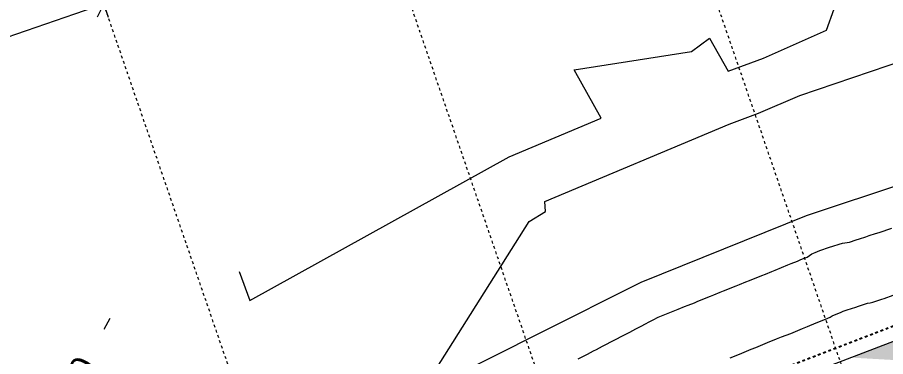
# Model space of a CAD drawing. Header units: metres. Extents: x -2515 to -2174, y 3875 to 4127.
# Drawn here: x -2463.84 to -2432.71, y 4016.6 to 4028.78 of the extents above; entities that cross this region are included whole.
import ezdxf

# ---------------------------------------------------------------- set-up
doc = ezdxf.new("R2010")
doc.units = ezdxf.units.M
doc.linetypes.add('BOUNDARY Tighter', pattern=[0.008, 0.004, -0.002, 0, -0.002])
doc.linetypes.add('Grid Line', pattern=[0.021, 0.012, -0.003, 0.003, -0.003])
for name, color, linetype, lineweight in [('A-ANNO-DIMS', 211, 'Continuous', 5), ('A-ANNO-DIMS-500', 211, 'Continuous', 5), ('A-DETL', 90, 'Continuous', 5), ('A-FLOR', 192, 'Continuous', 5), ('A-FLOR-PATT', 8, 'Continuous', 5), ('C-TOPO', 7, 'Continuous', 5), ('C-TOPO-LABL', 7, 'Continuous', 5), ('C-TOPO-MAJR', 7, 'Continuous', 18), ('C-TOPO-MINR', 7, 'Continuous', 5), ('S-GRID', 1, 'Continuous', 5)]:
    doc.layers.add(name, color=color, linetype=linetype, lineweight=lineweight)
doc.styles.add('Arial', font='arial.ttf', dxfattribs={"height": 0.9})
doc.styles.add('Arial_1', font='arial.ttf', dxfattribs={"height": 1.25})
doc.dimstyles.new('2_5-CON-Diagonal-_mm__O', dxfattribs={"dimscale": 0.3048, "dimtxt": 1.275324, "dimasz": 2.46063, "dimexe": 1.64042, "dimexo": 0.0625, "dimgap": 2.46063, "dimtad": 1, "dimdec": 0, "dimlfac": 1000, "dimzin": 0, "dimdsep": 46, "dimtxsty": 'Arial_1', "dimblk1": 'OBLIQUE', "dimblk2": 'OBLIQUE', "dimsah": 1, "dimcen": 0.09, "dimdle": 1.64042, "dimazin": 0, "dimtfac": 1, "dimtdec": 4, "dimtix": 1, "dimtmove": 0, "dimatfit": 3, "dimfxl": 8.2021, "dimfxlon": 1, "dimtvp": 1, "dimtfill": 1, "dimtolj": 1, "dimtzin": 0, "dimlwd": 15, "dimlwe": 15, "dimarcsym": 2})

# ---------------------------------------------------------------- blocks, each defined once
blk = doc.blocks.new('DIMBLOCK6-GA - TENANCY PLAN')
at = {"layer": 'A-ANNO-DIMS-500', "lineweight": 15}
for p, q in [((-2460.747, 4029.258), (-2461.561, 4031.622)), ((-2460.747, 4029.258), (-2460.514, 4029.734)), ((-2469.166, 4026.359), (-2460.747, 4029.258)), ((-2460.747, 4029.258), (-2460.979, 4028.781)), ((-2460.747, 4029.258), (-2460.584, 4028.785)), ((-2468.693, 4026.522), (-2469.507, 4028.885)), ((-2468.693, 4026.522), (-2468.461, 4026.998)), ((-2468.693, 4026.522), (-2468.926, 4026.045)), ((-2468.693, 4026.522), (-2468.53, 4026.049))]:
    blk.add_line(p, q, dxfattribs=at)
at = {"layer": 'A-ANNO-DIMS-500', "color": 0, "lineweight": 15, "insert": (-2467.311, 4029.507), "char_height": 1.25, "width": 4.61471, "attachment_point": 1, "rotation": 19.0004, "line_spacing_factor": 0.941778, "style": 'Arial_1', "bg_fill": 3, "box_fill_scale": 1.25, "bg_fill_color": 256, "bg_fill_true_color": 13158600, "bg_fill_transparency": 0}
blk.add_mtext('8404', dxfattribs=at)
blk = doc.blocks.new('_Oblique')
at = {"color": 0, "linetype": 'ByBlock', "lineweight": -2}
blk.add_line((-0.5, -0.5), (0.5, 0.5), dxfattribs=at)

msp = doc.modelspace()

# ---------------------------------------------------------------- hatches: boundary and pattern name
at = {"layer": 'A-FLOR-PATT'}
msp.add_hatch(color=253, dxfattribs=at).paths.add_polyline_path([(-2419.33, 4015.7325), (-2421.4112, 4021.3603), (-2433.9604, 4016.5714), (-2421.4112, 4015.8518)])

# ---------------------------------------------------------------- linework, layer by layer
at = {"layer": 'A-DETL', "linetype": 'BOUNDARY Tighter', "lineweight": 25}
msp.add_line((-2421.5847, 4021.8293), (-2439.332, 4015.0567), dxfattribs=at)
at = {"layer": 'A-FLOR'}
msp.add_line((-2439.1329, 4014.5975), (-2421.4112, 4021.3603), dxfattribs=at)
at = {"layer": 'C-TOPO'}
for p, q in [((-2435.5396, 4021.6696), (-2414.7305, 4028.5607)), ((-2441.4756, 4019.2799), (-2435.5396, 4021.6696)), ((-2445.1403, 4017.4387), (-2441.4756, 4019.2799)), ((-2448.2523, 4015.8751), (-2445.1403, 4017.4387))]:
    msp.add_line(p, q, dxfattribs=at)
at = {"layer": 'C-TOPO-MAJR', "color": 251, "lineweight": 13}
for p, q in [((-2434.8293, 4028.32), (-2434.5514, 4029.085)), ((-2437.0899, 4027.3071), (-2434.8293, 4028.32)), ((-2439.6647, 4027.5528), (-2439.0162, 4028.0312)), ((-2439.0162, 4028.0312), (-2438.3506, 4026.842)), ((-2443.8734, 4026.8875), (-2439.6647, 4027.5528)), ((-2438.3506, 4026.842), (-2437.0899, 4027.3071)), ((-2442.9069, 4025.161), (-2443.8734, 4026.8875)), ((-2446.2118, 4023.7715), (-2442.9069, 4025.161)), ((-2455.5043, 4018.6142), (-2446.2118, 4023.7715)), ((-2433.2979, 4020.9446), (-2433.0633, 4021.0223)), ((-2433.0633, 4021.0223), (-2432.9408, 4021.0627)), ((-2432.9408, 4021.0627), (-2432.4791, 4021.2156)), ((-2434.3667, 4020.6397), (-2434.2502, 4020.6782)), ((-2434.2502, 4020.6782), (-2434.0008, 4020.7121)), ((-2434.0008, 4020.7121), (-2433.7651, 4020.7901)), ((-2433.7651, 4020.7901), (-2433.644, 4020.8279)), ((-2433.644, 4020.8279), (-2433.4197, 4020.9022)), ((-2433.4197, 4020.9022), (-2433.2979, 4020.9446)), ((-2435.2368, 4020.3376), (-2435.0591, 4020.4119)), ((-2435.0591, 4020.4119), (-2434.719, 4020.527)), ((-2434.719, 4020.527), (-2434.6029, 4020.5652)), ((-2434.6029, 4020.5652), (-2434.3667, 4020.6397)), ((-2436.0954, 4019.942), (-2435.8658, 4020.0344)), ((-2435.8658, 4020.0344), (-2435.7453, 4020.0843)), ((-2435.7453, 4020.0843), (-2435.5183, 4020.1756)), ((-2435.5183, 4020.1756), (-2435.356, 4020.2894)), ((-2435.356, 4020.2894), (-2435.2368, 4020.3376)), ((-2436.6668, 4019.7107), (-2436.2164, 4019.892)), ((-2436.2164, 4019.892), (-2436.0954, 4019.942)), ((-2455.8849, 4019.6613), (-2455.5043, 4018.6142)), ((-2437.5924, 4019.3371), (-2437.1399, 4019.5192)), ((-2437.1399, 4019.5192), (-2437.0171, 4019.5665)), ((-2437.0171, 4019.5665), (-2436.7906, 4019.6577)), ((-2436.7906, 4019.6577), (-2436.6668, 4019.7107)), ((-2438.5167, 4018.9635), (-2438.0649, 4019.1453)), ((-2438.0649, 4019.1453), (-2437.9415, 4019.1958)), ((-2437.9415, 4019.1958), (-2437.7154, 4019.2868)), ((-2437.7154, 4019.2868), (-2437.5924, 4019.3371)), ((-2438.9899, 4018.7714), (-2438.866, 4018.8221)), ((-2438.866, 4018.8221), (-2438.6402, 4018.913)), ((-2438.6402, 4018.913), (-2438.5167, 4018.9635)), ((-2439.7909, 4018.4482), (-2439.5652, 4018.5391)), ((-2439.5652, 4018.5391), (-2439.4411, 4018.5898)), ((-2439.4411, 4018.5898), (-2438.9899, 4018.7714)), ((-2440.8594, 4018.0165), (-2440.2651, 4018.2557)), ((-2440.2651, 4018.2557), (-2440.1403, 4018.3085)), ((-2440.1403, 4018.3085), (-2439.9153, 4018.3991)), ((-2439.9153, 4018.3991), (-2439.7909, 4018.4482)), ((-2462.0416, 4015.1882), (-2460.5112, 4017.9797)), ((-2441.3413, 4017.7654), (-2441.1558, 4017.862)), ((-2441.1558, 4017.862), (-2441.0466, 4017.919)), ((-2441.0466, 4017.919), (-2440.8594, 4018.0165)), ((-2441.8833, 4017.4841), (-2441.668, 4017.5962)), ((-2441.668, 4017.5962), (-2441.4527, 4017.7083)), ((-2441.4527, 4017.7083), (-2441.3413, 4017.7654)), ((-2442.5322, 4017.1455), (-2442.317, 4017.2575)), ((-2442.317, 4017.2575), (-2442.209, 4017.3149)), ((-2442.209, 4017.3149), (-2441.9939, 4017.4269)), ((-2441.9939, 4017.4269), (-2441.8833, 4017.4841)), ((-2443.0743, 4016.8651), (-2442.8592, 4016.9771)), ((-2442.8592, 4016.9771), (-2442.7453, 4017.0345)), ((-2442.7453, 4017.0345), (-2442.5322, 4017.1455)), ((-2443.7276, 4016.5256), (-2443.5124, 4016.6378)), ((-2443.5124, 4016.6378), (-2443.4007, 4016.6955)), ((-2443.4007, 4016.6955), (-2443.1856, 4016.8075)), ((-2443.1856, 4016.8075), (-2443.0743, 4016.8651))]:
    msp.add_line(p, q, dxfattribs=at)
at = {"layer": 'C-TOPO-MINR', "color": 252}
for p, q in [((-2435.7837, 4025.9726), (-2429.8659, 4027.9851)), ((-2437.2617, 4025.336), (-2435.7837, 4025.9726)), ((-2438.3123, 4024.9484), (-2437.2617, 4025.336)), ((-2444.9333, 4022.1648), (-2438.3123, 4024.9484)), ((-2444.9054, 4021.8077), (-2444.9333, 4022.1648)), ((-2445.4933, 4021.4526), (-2444.9054, 4021.8077)), ((-2451.309, 4012.2374), (-2445.4933, 4021.4526)), ((-2432.7575, 4018.6919), (-2432.4343, 4018.8044)), ((-2433.677, 4018.4131), (-2433.359, 4018.5182)), ((-2433.359, 4018.5182), (-2433.2602, 4018.5316)), ((-2433.2602, 4018.5316), (-2433.1669, 4018.5625)), ((-2433.1669, 4018.5625), (-2432.8455, 4018.6627)), ((-2432.8455, 4018.6627), (-2432.7575, 4018.6919)), ((-2434.6234, 4018.071), (-2434.2981, 4018.2025)), ((-2434.2981, 4018.2025), (-2434.2265, 4018.2324)), ((-2434.2265, 4018.2324), (-2434.0896, 4018.2788)), ((-2434.0896, 4018.2788), (-2433.7714, 4018.3833)), ((-2433.7714, 4018.3833), (-2433.677, 4018.4131)), ((-2435.1909, 4017.8196), (-2435.0992, 4017.8565)), ((-2435.0992, 4017.8565), (-2434.7795, 4017.9888)), ((-2434.7795, 4017.9888), (-2434.6885, 4018.0254)), ((-2434.6885, 4018.0254), (-2434.6234, 4018.071)), ((-2436.0195, 4017.4744), (-2435.691, 4017.6149)), ((-2435.691, 4017.6149), (-2435.5119, 4017.687)), ((-2435.5119, 4017.687), (-2435.1909, 4017.8196)), ((-2436.9396, 4017.1076), (-2436.6132, 4017.241)), ((-2436.6132, 4017.241), (-2436.435, 4017.3128)), ((-2436.435, 4017.3128), (-2436.1091, 4017.4383)), ((-2436.1091, 4017.4383), (-2436.0195, 4017.4744)), ((-2437.5319, 4016.8672), (-2437.3556, 4016.9382)), ((-2437.3556, 4016.9382), (-2437.0283, 4017.0719)), ((-2437.0283, 4017.0719), (-2436.9396, 4017.1076)), ((-2438.2762, 4016.5635), (-2437.9474, 4016.6979)), ((-2437.9474, 4016.6979), (-2437.8597, 4016.7332)), ((-2437.8597, 4016.7332), (-2437.5319, 4016.8672))]:
    msp.add_line(p, q, dxfattribs=at)
at = {"layer": 'S-GRID', "linetype": 'Grid Line'}
for p, q in [((-2414.8157, 3959.7541), (-2443.7185, 4043.6919)), ((-2424.649, 3956.3681), (-2453.5518, 4040.306))]:
    msp.add_line(p, q, dxfattribs=at)

# ---------------------------------------------------------------- next in the draw order: texts
at = {"layer": 'C-TOPO-LABL', "insert": (-2463.2482, 4013.9484), "char_height": 0.9, "width": 4.170193, "attachment_point": 1, "rotation": 61.26767, "line_spacing_factor": 0.941778, "style": 'Arial', "bg_fill": 3, "box_fill_scale": 1.25, "bg_fill_color": 256, "bg_fill_true_color": 13158600, "bg_fill_transparency": 0}
msp.add_mtext(' 3000 ', dxfattribs=at)

# ---------------------------------------------------------------- next in the draw order: linework, layer by layer
at = {"layer": 'S-GRID', "linetype": 'Grid Line'}
msp.add_line((-2434.4824, 3952.9821), (-2463.3852, 4036.92), dxfattribs=at)

# ---------------------------------------------------------------- next in the draw order: dimensions: what is measured, and where the dimension line sits
at = {"layer": 'A-ANNO-DIMS', "lineweight": 15}
dim = msp.add_linear_dim(base=(-2460.7468, 4029.2577), p1=(-2469.507, 4028.8853), p2=(-2461.5608, 4031.6215), angle=19.00041, dimstyle='2_5-CON-Diagonal-_mm__O', override={"dimpost": '<>', "dimfxl": 8.40418}, dxfattribs=at)
dim.commit()
dim.dimension.update_dxf_attribs({"geometry": 'DIMBLOCK6-GA - TENANCY PLAN', "text_midpoint": (-2465.1719, 4029.2022)})

doc.saveas('drawing.dxf')
